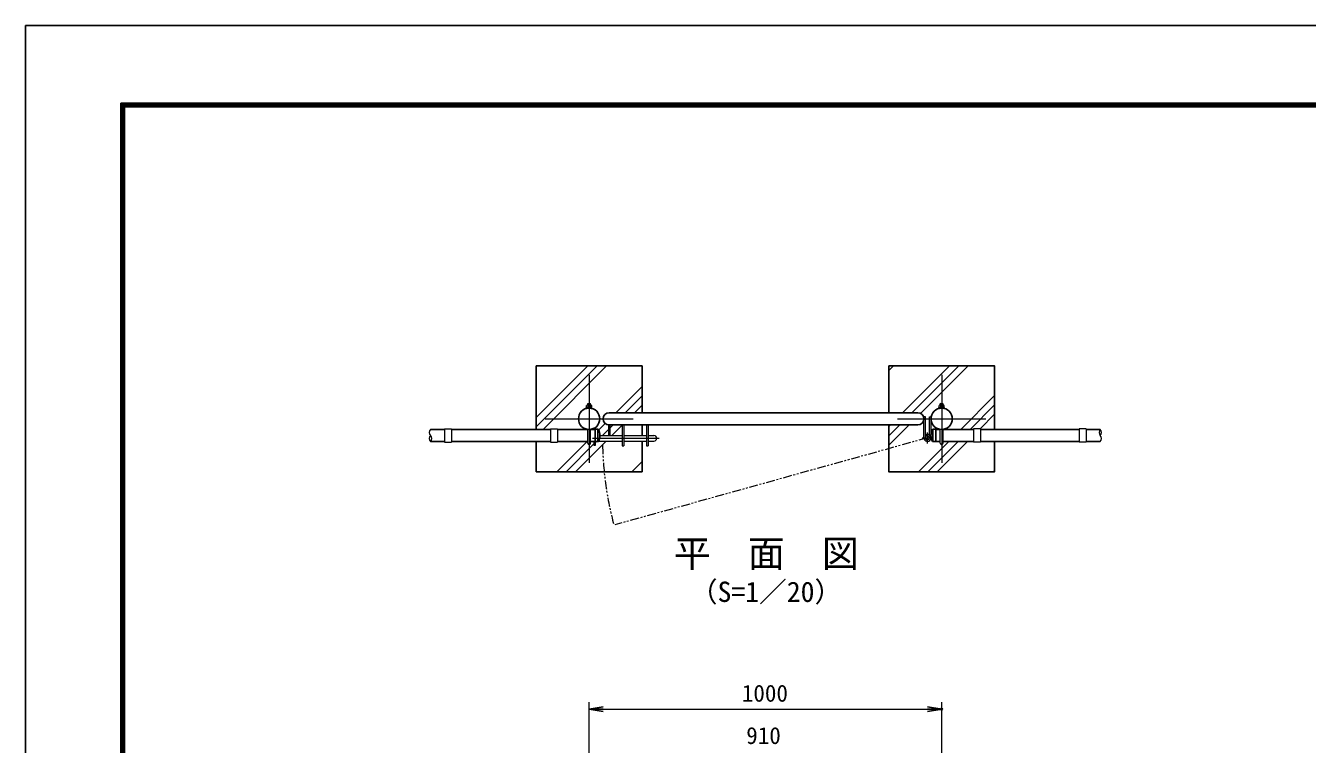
# Model space of a CAD drawing. Units: millimetres, scale not verified. Extents: x -4200 to 4200, y -2970 to 2970.
# Drawn here: x -4200 to -564, y 932 to 2970 of the extents above; entities that cross this region are included whole.
import ezdxf
from ezdxf.enums import TextEntityAlignment as Align

# ---------------------------------------------------------------- set-up
doc = ezdxf.new("R2010")
doc.units = ezdxf.units.MM
doc.header["$LTSCALE"] = 10
doc.header["$PDMODE"] = 32
doc.header["$PDSIZE"] = 5
for name, pattern in [('DASHED', [7.5, 6, -1.5]), ('USER1', [50.8, 31.75, -6.35, 6.35, -6.35]), ('USER2', [5, 2.5, -0.5, 0.5, -0.5, 0.5, -0.5])]:
    doc.linetypes.add(name, pattern=pattern)
for name, color, linetype, lineweight in [('0-0_D-STR1', 1, 'Continuous', 25), ('0-1_D-DCR-HCH', 7, 'Continuous', 13), ('0-2_D-STR3', 3, 'Continuous', 13), ('0-3_D-BMK', 2, 'USER1', 13), ('0-4_D-STR4', 7, 'Continuous', 25), ('0-7_D-STR-DIM', 7, 'Continuous', 13), ('0-B_D-TTL-TXT', 7, 'Continuous', 25), ('0-C_D-TTL', 7, 'Continuous', 25)]:
    doc.layers.add(name, color=color, linetype=linetype, lineweight=lineweight)
doc.layers.add('0-8_0', color=7, linetype='Continuous')
doc.layers.add('0-9_Defpoints', color=8, linetype='Continuous')
doc.styles.add('ＭＳ ゴシック', font='')
doc.styles.get('ＭＳ ゴシック').set_extended_font_data('MS Gothic')

# ---------------------------------------------------------------- blocks, each defined once
blk = doc.blocks.new('_Open')
at = {"layer": '0-8_0'}
blk.add_line((-10, 1.667), (0, 0), dxfattribs=at)
blk.add_lwpolyline([(-10, -1.667), (0, 0), (-10, 0)], dxfattribs=at)

msp = doc.modelspace()

# ---------------------------------------------------------------- linework, layer by layer
at = {"layer": '0-0_D-STR1'}
for p, q in [((-2544.8, 1871.85), (-1668.8, 1871.85)), ((-3051.55, 1824.6), (-3011.55, 1824.6)), ((-2991.55, 1824.6), (-2711.55, 1824.6)), ((-2691.55, 1824.6), (-2605.55, 1824.6)), ((-2597.55, 1824.6), (-2584.55, 1824.6)), ((-2576.21, 1825.1), (-2584.55, 1825.1)), ((-2584.55, 1825.1), (-2584.55, 1790.1)), ((-2576.55, 1825.1), (-2576.55, 1790.1)), ((-2544.8, 1837.85), (-1668.8, 1837.85)), ((-1626.88, 1825.1), (-1618.55, 1825.1)), ((-1626.55, 1825.1), (-1626.55, 1790.1)), ((-1618.55, 1825.1), (-1618.55, 1790.1)), ((-1605.55, 1824.6), (-1618.55, 1824.6)), ((-1511.55, 1824.6), (-1597.55, 1824.6)), ((-1211.55, 1824.6), (-1491.55, 1824.6)), ((-1151.55, 1824.6), (-1191.55, 1824.6)), ((-3051.55, 1790.6), (-3011.55, 1790.6)), ((-2991.55, 1790.6), (-2711.55, 1790.6)), ((-2691.55, 1790.6), (-2605.55, 1790.6)), ((-2597.55, 1790.6), (-2584.55, 1790.6)), ((-2576.21, 1790.1), (-2584.55, 1790.1)), ((-1626.88, 1790.1), (-1618.55, 1790.1)), ((-1605.55, 1790.6), (-1618.55, 1790.6)), ((-1511.55, 1790.6), (-1597.55, 1790.6)), ((-1211.55, 1790.6), (-1491.55, 1790.6)), ((-1151.55, 1790.6), (-1191.55, 1790.6))]:
    msp.add_line(p, q, dxfattribs=at)
for centre in [(-2601.55, 1854.85), (-1601.55, 1854.85)]:
    msp.add_circle(centre, 30.25, dxfattribs=at)
for centre, radius, start, end in [((-2544.8, 1854.85), 17, 90, 270), ((-1668.8, 1854.85), 17, 270, 90), ((-2576.21, 1824.1), 1, 32.29827, 90), ((-2606.77, 1807.6), 35.72, 331.52136, 28.47864), ((-1596.32, 1807.6), 35.72, 151.52136, 208.47864), ((-1626.88, 1824.1), 1, 90, 147.70173), ((-2576.21, 1791.1), 1, 270, 327.70173), ((-1626.88, 1791.1), 1, 212.29827, 270)]:
    msp.add_arc(centre, radius, start, end, dxfattribs=at)
at = {"layer": '0-1_D-DCR-HCH'}
for p, q in [((-2751.55, 1831.93), (-2578.62, 2004.85)), ((-2751.55, 1858.45), (-2605.14, 2004.85)), ((-2732.36, 1824.6), (-2552.11, 2004.85)), ((-1751.55, 1991.89), (-1738.58, 2004.85)), ((-1712.48, 1871.85), (-1579.48, 2004.85)), ((-1685.96, 1871.85), (-1552.96, 2004.85)), ((-1661.43, 1869.87), (-1526.45, 2004.85)), ((-2526.01, 1871.85), (-2451.55, 1946.32)), ((-2499.49, 1871.85), (-2451.55, 1919.8)), ((-2472.98, 1871.85), (-2451.55, 1893.28)), ((-1547.6, 1824.6), (-1451.55, 1920.66)), ((-1521.08, 1824.6), (-1451.55, 1894.14)), ((-1492.57, 1826.6), (-1451.55, 1867.62)), ((-2574.71, 1823.15), (-2556.12, 1841.74)), ((-2563.74, 1807.6), (-2547.05, 1824.3)), ((-2542.55, 1828.8), (-2533.49, 1837.85)), ((-2537.23, 1807.6), (-2508.3, 1836.53)), ((-1751.55, 1779.76), (-1693.45, 1837.85)), ((-1751.55, 1806.27), (-1719.96, 1837.85)), ((-1751.55, 1832.79), (-1746.48, 1837.85)), ((-2693.01, 1704.85), (-2607.26, 1790.6)), ((-2666.49, 1704.85), (-2587.8, 1783.55)), ((-2639.98, 1704.85), (-2553.23, 1791.6)), ((-2583.3, 1788.05), (-2581.24, 1790.1)), ((-1667.35, 1704.85), (-1581.6, 1790.6)), ((-1640.83, 1704.85), (-1555.08, 1790.6)), ((-1614.32, 1704.85), (-1528.57, 1790.6)), ((-2480.88, 1704.85), (-2451.55, 1734.18)), ((-2454.36, 1704.85), (-2451.55, 1707.67)), ((-1455.22, 1704.85), (-1451.55, 1708.52))]:
    msp.add_line(p, q, dxfattribs=at)
at = {"layer": '0-2_D-STR3'}
for p, q in [((-2595.62, 1893.2), (-2607.19, 1893.2)), ((-2605.55, 1893.2), (-2605.55, 1897.4)), ((-2605.3, 1892.5), (-2605.3, 1886.7)), ((-2604.85, 1893.2), (-2604.85, 1898.1)), ((-2604.35, 1898.6), (-2598.75, 1898.6)), ((-2597.55, 1897.4), (-2598.75, 1898.6)), ((-2598.25, 1893.2), (-2598.25, 1898.1)), ((-2597.8, 1892.5), (-2597.8, 1886.7)), ((-2597.55, 1893.2), (-2597.55, 1897.4)), ((-2594.05, 1886.7), (-2594.05, 1892.5)), ((-1595.62, 1893.2), (-1607.19, 1893.2)), ((-1605.55, 1893.2), (-1605.55, 1897.4)), ((-1605.3, 1892.5), (-1605.3, 1886.7)), ((-1604.85, 1893.2), (-1604.85, 1898.1)), ((-1604.35, 1898.6), (-1598.75, 1898.6)), ((-1597.55, 1897.4), (-1598.75, 1898.6)), ((-1598.25, 1893.2), (-1598.25, 1898.1)), ((-1597.8, 1892.5), (-1597.8, 1886.7)), ((-1597.55, 1893.2), (-1597.55, 1897.4)), ((-1594.05, 1886.7), (-1594.05, 1892.5)), ((-2609.55, 1886.7), (-2593.55, 1886.7)), ((-2609.55, 1885.1), (-2609.55, 1886.7)), ((-1651.8, 1800.85), (-1651.8, 1860.85)), ((-1647.3, 1860.85), (-1651.8, 1860.85)), ((-1647.3, 1800.85), (-1647.3, 1860.85)), ((-1631.8, 1800.85), (-1631.8, 1860.85)), ((-1609.55, 1886.7), (-1593.55, 1886.7)), ((-1609.55, 1885.1), (-1609.55, 1886.7)), ((-3011.55, 1826.6), (-3011.55, 1788.6)), ((-3011.55, 1826.6), (-2991.55, 1826.6)), ((-2991.55, 1826.6), (-2991.55, 1788.6)), ((-2711.55, 1826.6), (-2711.55, 1788.6)), ((-2711.55, 1826.6), (-2691.55, 1826.6)), ((-2691.55, 1826.6), (-2691.55, 1788.6)), ((-2605.55, 1786.23), (-2605.55, 1824.87)), ((-2597.55, 1786.23), (-2597.55, 1824.87)), ((-2587.8, 1827.91), (-2587.8, 1824.6)), ((-2587.8, 1827.91), (-2583.3, 1827.91)), ((-2583.3, 1825.1), (-2583.3, 1827.91)), ((-2547.05, 1837.85), (-2547.05, 1807.6)), ((-2542.55, 1837.85), (-2547.05, 1837.85)), ((-2542.55, 1837.85), (-2542.55, 1807.6)), ((-2507.8, 1837.85), (-2507.8, 1778.6)), ((-2503.3, 1837.85), (-2503.3, 1778.6)), ((-2438.8, 1837.85), (-2438.8, 1778.6)), ((-2434.3, 1837.85), (-2434.3, 1778.6)), ((-1605.55, 1786.23), (-1605.55, 1824.87)), ((-1597.55, 1786.23), (-1597.55, 1824.87)), ((-1511.55, 1826.6), (-1511.55, 1788.6)), ((-1491.55, 1826.6), (-1511.55, 1826.6)), ((-1491.55, 1826.6), (-1491.55, 1788.6)), ((-1211.55, 1826.6), (-1211.55, 1788.6)), ((-1191.55, 1826.6), (-1211.55, 1826.6)), ((-1191.55, 1826.6), (-1191.55, 1788.6)), ((-3011.55, 1788.6), (-2991.55, 1788.6)), ((-2711.55, 1788.6), (-2691.55, 1788.6)), ((-2587.8, 1790.6), (-2587.8, 1779.91)), ((-2583.3, 1779.91), (-2583.3, 1790.1)), ((-2574.83, 1791.6), (-2507.8, 1791.6)), ((-2571.05, 1807.6), (-2507.8, 1807.6)), ((-2503.3, 1807.6), (-2438.8, 1807.6)), ((-2503.3, 1791.6), (-2438.8, 1791.6)), ((-2434.3, 1807.6), (-2417.8, 1807.6)), ((-2434.3, 1791.6), (-2417.8, 1791.6)), ((-1647.3, 1809.21), (-1644.72, 1805.51)), ((-1491.55, 1788.6), (-1511.55, 1788.6)), ((-1191.55, 1788.6), (-1211.55, 1788.6)), ((-2587.8, 1779.91), (-2583.3, 1779.91)), ((-2507.8, 1778.6), (-2503.3, 1778.6)), ((-2438.8, 1778.6), (-2434.3, 1778.6))]:
    msp.add_line(p, q, dxfattribs=at)
for points in [[(-2594.05, 1886.7), (-2609.05, 1886.7), (-2609.05, 1892.5)], [(-2604.35, 1898.6), (-2605.55, 1897.4), (-2597.55, 1897.4)], [(-1594.05, 1886.7), (-1609.05, 1886.7), (-1609.05, 1892.5)], [(-1604.35, 1898.6), (-1605.55, 1897.4), (-1597.55, 1897.4)], [(-2609.55, 1885.1), (-2593.55, 1885.1), (-2593.55, 1886.7)], [(-1636.3, 1809.47), (-1636.3, 1860.85), (-1631.8, 1860.85)], [(-1609.55, 1885.1), (-1593.55, 1885.1), (-1593.55, 1886.7)]]:
    msp.add_lwpolyline(points, dxfattribs=at)
for centre, radius, start, end in [((-2607.17, 1890.34), 2.86, 49.0514, 130.9486), ((-2601.55, 1882.81), 10.39, 68.85295, 111.14705), ((-2595.92, 1890.41), 2.81, 48.21899, 131.78101), ((-1607.17, 1890.34), 2.86, 49.0514, 130.9486), ((-1601.55, 1882.81), 10.39, 68.85295, 111.14705), ((-1595.92, 1890.41), 2.81, 48.21899, 131.78101), ((-2417.8, 1799.6), 8, 270, 90), ((-1641.8, 1800.85), 10, 180, 123.36701), ((-1641.8, 1800.85), 5.5, 180, 122.15304)]:
    msp.add_arc(centre, radius, start, end, dxfattribs=at)
at = {"layer": '0-2_D-STR3', "linetype": 'DASHED'}
for centre in [(-2601.55, 1786.23), (-1601.55, 1786.23)]:
    msp.add_arc(centre, 4, 180, 0, dxfattribs=at)
at = {"layer": '0-3_D-BMK'}
for p, q in [((-2601.55, 1979.85), (-2601.55, 1729.85)), ((-1601.55, 1979.85), (-1601.55, 1729.85)), ((-2726.55, 1854.85), (-2476.55, 1854.85)), ((-1726.55, 1854.85), (-1476.55, 1854.85)), ((-2591.61, 1799.6), (-2403.12, 1799.6)), ((-1657.33, 1800.85), (-1626.27, 1800.85)), ((-1641.8, 1785.32), (-1641.8, 1816.38))]:
    msp.add_line(p, q, dxfattribs=at)
at = {"layer": '0-3_D-BMK', "linetype": 'USER2'}
msp.add_line((-1641.8, 1800.85), (-2529.06, 1554.05), dxfattribs=at)
msp.add_arc((-1607.05, 1801.1), 956.76, 181.26933, 195, dxfattribs=at)
at = {"layer": '0-4_D-STR4'}
for p, q in [((-2451.55, 2004.85), (-2451.55, 1871.85)), ((-1751.55, 2004.85), (-1751.55, 1871.85)), ((-2451.55, 1837.85), (-2451.55, 1807.6))]:
    msp.add_line(p, q, dxfattribs=at)
for points in [[(-2751.55, 1824.6), (-2751.55, 2004.85), (-2451.55, 2004.85)], [(-1451.55, 1824.6), (-1451.55, 2004.85), (-1751.55, 2004.85)], [(-1751.55, 1837.85), (-1751.55, 1704.85), (-1451.55, 1704.85), (-1451.55, 1790.6)], [(-2451.55, 1791.6), (-2451.55, 1704.85), (-2751.55, 1704.85), (-2751.55, 1790.6)]]:
    msp.add_lwpolyline(points, dxfattribs=at)
at = {"layer": '0-7_D-STR-DIM'}
for p, q in [((-2601.55, 721.37), (-2601.55, 1051.37)), ((-2561.55, 1031.37), (-1641.55, 1031.37)), ((-1601.55, 721.37), (-1601.55, 1051.37))]:
    msp.add_line(p, q, dxfattribs=at)
for centre, start, end in [((-3042.99, 1816.1), 135.18146, 224.81854), ((-1142.99, 1816.1), 135.18146, 224.81854), ((-1160.1, 1816.1), 315.18146, 44.81854), ((-3042.99, 1799.1), 135.18146, 224.81854), ((-3060.1, 1799.1), 315.18146, 44.81854), ((-1160.1, 1799.1), 315.18146, 44.81854)]:
    msp.add_arc(centre, 12.06, start, end, dxfattribs=at)
at = {"layer": '0-9_Defpoints'}
msp.add_point((-1601.55, 1031.37), dxfattribs=at)
at = {"layer": '0-C_D-TTL', "color": 2}
msp.add_lwpolyline([(-4200, 2970), (4200, 2970), (4200, -2970), (-4200, -2970)], close=True, dxfattribs=at)
at = {"layer": '0-C_D-TTL'}
for points in [[(-3930, 2750), (3930, 2750), (3930, -2750), (-3930, -2750)], [(-3927.5, 2747.5), (3927.5, 2747.5), (3927.5, -2747.5), (-3927.5, -2747.5)], [(-3925, 2745), (3925, 2745), (3925, -2745), (-3925, -2745)], [(-3922.5, 2742.5), (3922.5, 2742.5), (3922.5, -2742.5), (-3922.5, -2742.5)], [(-3920, 2740), (3920, 2740), (3920, -2740), (-3920, -2740)]]:
    msp.add_lwpolyline(points, close=True, dxfattribs=at)

# ---------------------------------------------------------------- block references
at = {"layer": '0-7_D-STR-DIM', "xscale": 4, "yscale": 4, "rotation": 180}
msp.add_blockref('_Open', (-2601.55, 1031.37), dxfattribs=at)
at = {"layer": '0-7_D-STR-DIM', "xscale": 4, "yscale": 4}
msp.add_blockref('_Open', (-1601.55, 1031.37), dxfattribs=at)

# ---------------------------------------------------------------- texts
at = {"layer": '0-7_D-STR-DIM', "style": 'ＭＳ ゴシック'}
for s, p in [('1000', (-2168.45, 1038.12)), ('910', (-2155.92, 918.12))]:
    msp.add_text(s, height=48.09, dxfattribs=at).set_placement(p, align=Align.BOTTOM_LEFT)
at = {"layer": '0-B_D-TTL-TXT', "style": 'ＭＳ ゴシック'}
for s, height, p in [('平\u3000面\u3000図', 76.98, (-2361.44, 1411.33)), ('（S=1／20）', 57.7, (-2315.96, 1318.13))]:
    msp.add_text(s, height=height, dxfattribs=at).set_placement(p, align=Align.BOTTOM_LEFT)

doc.saveas('drawing.dxf')
